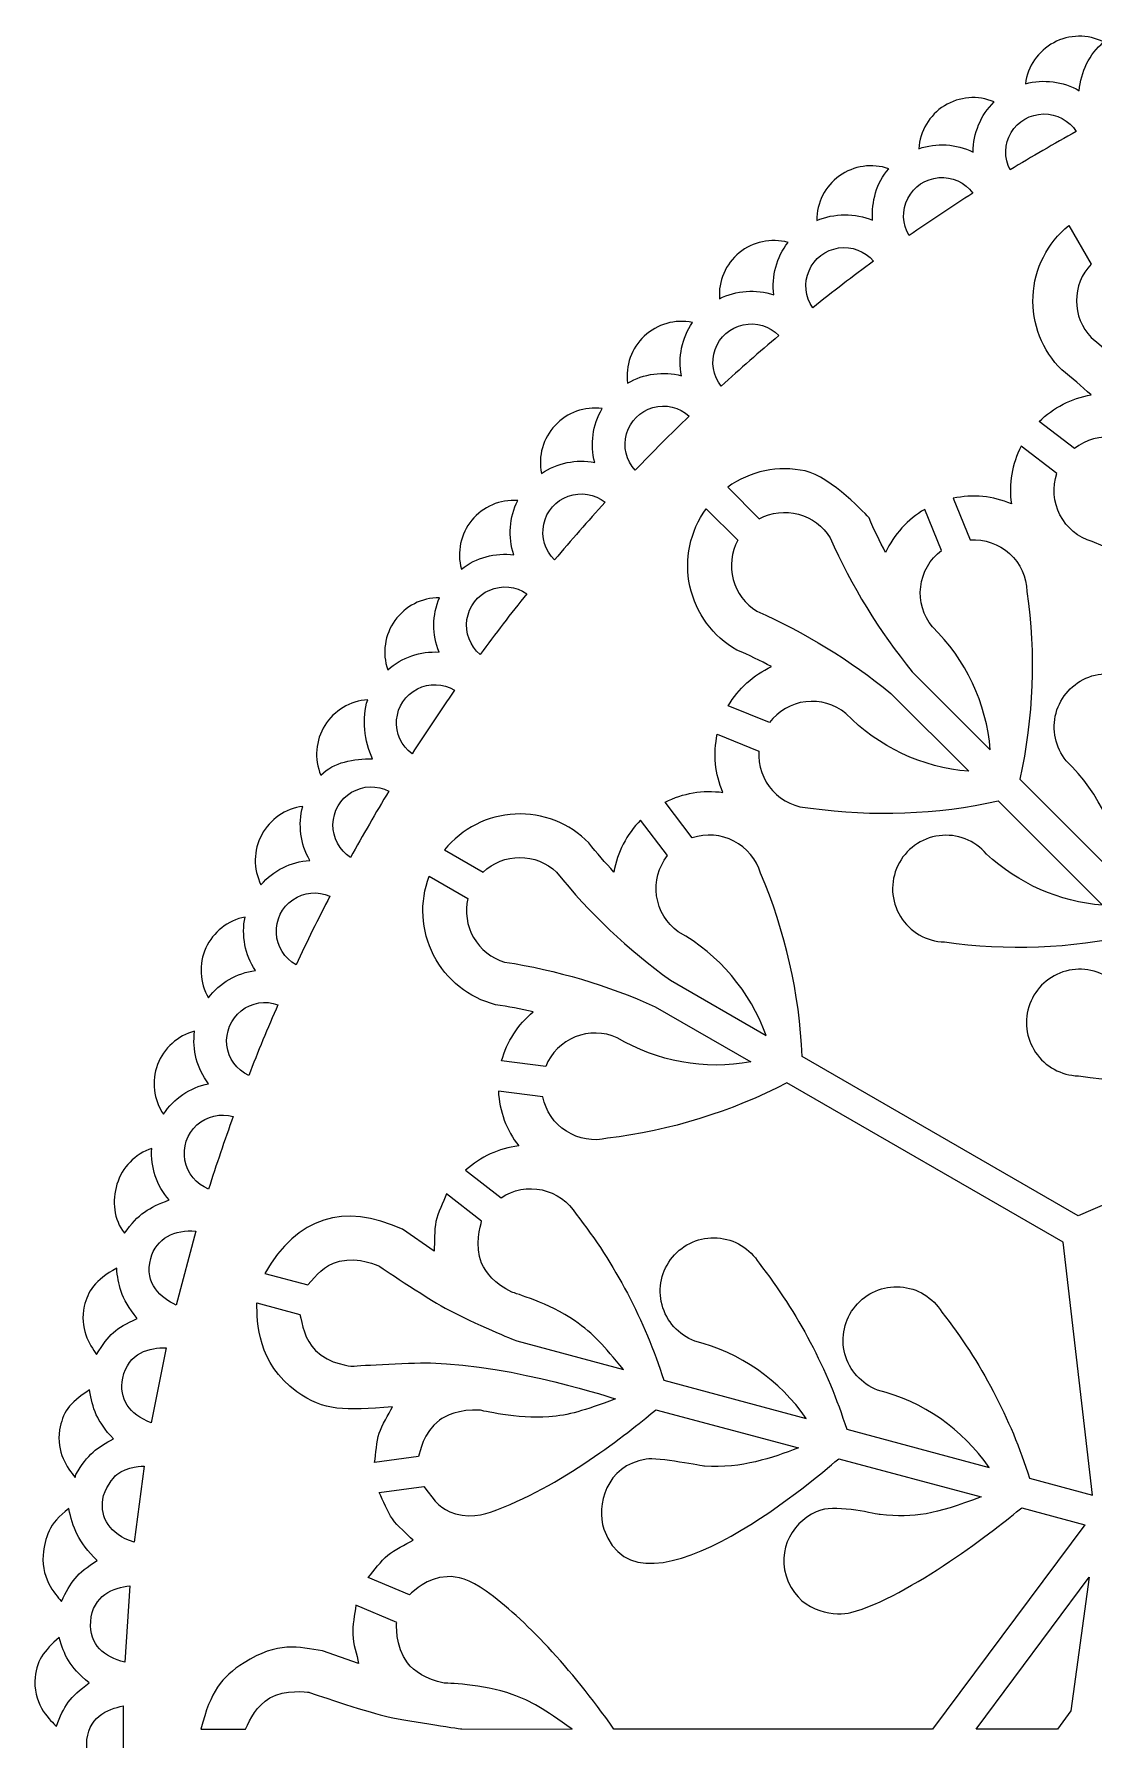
# Model space of a CAD drawing. Header units: centimetres. Extents: x -30.4 to 30.4, y -9.9 to 9.9.
# Drawn here: x -30.11 to -25.24, y 0.78 to 8.61 of the extents above; entities that cross this region are included whole.
import ezdxf

# ---------------------------------------------------------------- set-up
doc = ezdxf.new("R2010")
doc.units = ezdxf.units.CM
doc.header["$MEASUREMENT"] = 0
doc.layers.add('Layer 1', color=7, linetype='Continuous')

msp = doc.modelspace()

# ---------------------------------------------------------------- linework, layer by layer
at = {"layer": 'Layer 1', "color": 2, "lineweight": 9}
for points, knots in [([(-25.31079, 8.34577), (-25.3859, 8.38873), (-25.47501, 8.40004), (-25.55847, 8.37723), (-25.55847, 8.37723), (-25.54828, 8.45748), (-25.49983, 8.52782), (-25.42848, 8.56596), (-25.42848, 8.56596), (-25.35713, 8.6041), (-25.27173, 8.6053), (-25.19934, 8.56919), (-25.19934, 8.56919), (-25.26468, 8.51247), (-25.30478, 8.43209), (-25.31079, 8.34577)], [0, 0, 0, 0, 0.2, 0.2, 0.2, 0.2, 0.4, 0.4, 0.4, 0.4, 0.6, 0.6, 0.6, 0.6, 1, 1, 1, 1]), ([(-26.04758, 8.07946), (-26.04266, 8.16021), (-25.99892, 8.23357), (-25.93021, 8.27629), (-25.93021, 8.27629), (-25.86151, 8.31901), (-25.77637, 8.3258), (-25.70177, 8.29449), (-25.70177, 8.29449), (-25.76326, 8.23362), (-25.79802, 8.15079), (-25.79837, 8.06427), (-25.79837, 8.06427), (-25.87613, 8.10222), (-25.96579, 8.10768), (-26.04758, 8.07946)], [0, 0, 0, 0, 0.2, 0.2, 0.2, 0.2, 0.4, 0.4, 0.4, 0.4, 0.6, 0.6, 0.6, 0.6, 1, 1, 1, 1]), ([(-25.62874, 7.98219), (-25.52857, 8.04284), (-25.42713, 8.1014), (-25.32453, 8.15783), (-25.32453, 8.15783), (-25.35738, 8.20908), (-25.41441, 8.23968), (-25.47527, 8.23874), (-25.47527, 8.23874), (-25.53614, 8.2378), (-25.59219, 8.20544), (-25.62344, 8.1532), (-25.62344, 8.1532), (-25.65469, 8.10096), (-25.65669, 8.03627), (-25.62874, 7.98219)], [0, 0, 0, 0, 0.2, 0.2, 0.2, 0.2, 0.4, 0.4, 0.4, 0.4, 0.6, 0.6, 0.6, 0.6, 1, 1, 1, 1]), ([(-26.51617, 7.75033), (-26.51654, 7.83123), (-26.47769, 7.9073), (-26.41193, 7.95442), (-26.41193, 7.95442), (-26.34617, 8.00154), (-26.26165, 8.01388), (-26.18516, 7.98753), (-26.18516, 7.98753), (-26.24254, 7.92276), (-26.26466, 7.83784), (-26.25936, 7.75147), (-26.25936, 7.75147), (-26.33943, 7.78426), (-26.4364, 7.78385), (-26.51617, 7.75033)], [0, 0, 0, 0, 0.2, 0.2, 0.2, 0.2, 0.4, 0.4, 0.4, 0.4, 0.6, 0.6, 0.6, 0.6, 1, 1, 1, 1]), ([(-26.09186, 7.68067), (-25.99587, 7.74774), (-25.89848, 7.81281), (-25.79979, 7.87583), (-25.79979, 7.87583), (-25.83592, 7.92482), (-25.89483, 7.95163), (-25.9555, 7.94671), (-25.9555, 7.94671), (-26.01618, 7.94178), (-26.06999, 7.90583), (-26.09775, 7.85166), (-26.09775, 7.85166), (-26.12552, 7.79749), (-26.12329, 7.7328), (-26.09186, 7.68067)], [0, 0, 0, 0, 0.2, 0.2, 0.2, 0.2, 0.4, 0.4, 0.4, 0.4, 0.6, 0.6, 0.6, 0.6, 1, 1, 1, 1]), ([(-26.96222, 7.39126), (-26.96789, 7.47197), (-26.93409, 7.55041), (-26.87155, 7.60173), (-26.87155, 7.60173), (-26.80902, 7.65306), (-26.72549, 7.6709), (-26.64744, 7.6496), (-26.64744, 7.6496), (-26.70046, 7.58122), (-26.72411, 7.49456), (-26.71317, 7.40873), (-26.71317, 7.40873), (-26.79522, 7.43621), (-26.88482, 7.42993), (-26.96222, 7.39126)], [0, 0, 0, 0, 0.2, 0.2, 0.2, 0.2, 0.4, 0.4, 0.4, 0.4, 0.6, 0.6, 0.6, 0.6, 1, 1, 1, 1]), ([(-25.39081, 7.06424), (-25.34488, 7.02763), (-25.30026, 6.98942), (-25.25704, 6.94965), (-25.25704, 6.94965), (-25.34716, 6.93425), (-25.43035, 6.89146), (-25.49528, 6.8271), (-25.49528, 6.8271), (-25.49528, 6.8271), (-25.33295, 6.70403), (-25.33295, 6.70403), (-25.33295, 6.70403), (-25.28045, 6.74509), (-25.21349, 6.76296), (-25.14751, 6.75355), (-25.14751, 6.75355), (-25.08154, 6.74413), (-25.02225, 6.70823), (-24.98333, 6.65413), (-24.98333, 6.65413), (-24.87876, 6.46674), (-24.7097, 6.32368), (-24.50758, 6.25157), (-24.50758, 6.25157), (-24.50758, 6.25157), (-24.76045, 6.68954), (-24.76045, 6.68954), (-24.76045, 6.68954), (-24.90155, 6.88558), (-25.06847, 7.06168), (-25.25669, 7.21306), (-25.25669, 7.21306), (-25.29977, 7.25851), (-25.3238, 7.31874), (-25.32384, 7.38136), (-25.32384, 7.38136), (-25.32388, 7.44399), (-25.29993, 7.50425), (-25.2569, 7.54975), (-25.2569, 7.54975), (-25.2569, 7.54975), (-25.35929, 7.72696), (-25.35929, 7.72696), (-25.35929, 7.72696), (-25.45765, 7.64715), (-25.51732, 7.52918), (-25.52334, 7.40265), (-25.52334, 7.40265), (-25.52936, 7.27612), (-25.48115, 7.15303), (-25.39081, 7.06424)], [0, 0, 0, 0, 0.0714286, 0.0714286, 0.0714286, 0.0714286, 0.1428571, 0.1428571, 0.1428571, 0.1428571, 0.2142857, 0.2142857, 0.2142857, 0.2142857, 0.2857143, 0.2857143, 0.2857143, 0.2857143, 0.3571429, 0.3571429, 0.3571429, 0.3571429, 0.4285714, 0.4285714, 0.4285714, 0.4285714, 0.5, 0.5, 0.5, 0.5, 0.5714286, 0.5714286, 0.5714286, 0.5714286, 0.6428571, 0.6428571, 0.6428571, 0.6428571, 0.7142857, 0.7142857, 0.7142857, 0.7142857, 0.7857143, 0.7857143, 0.7857143, 0.7857143, 0.8571429, 0.8571429, 0.8571429, 0.8571429, 1, 1, 1, 1]), ([(-26.53427, 7.34951), (-26.44287, 7.42271), (-26.34995, 7.49401), (-26.25559, 7.56335), (-26.25559, 7.56335), (-26.29485, 7.60987), (-26.35538, 7.63277), (-26.4156, 7.62389), (-26.4156, 7.62389), (-26.47582, 7.61501), (-26.52717, 7.57561), (-26.55133, 7.51974), (-26.55133, 7.51974), (-26.5755, 7.46387), (-26.56904, 7.39947), (-26.53427, 7.34951)], [0, 0, 0, 0, 0.2, 0.2, 0.2, 0.2, 0.4, 0.4, 0.4, 0.4, 0.6, 0.6, 0.6, 0.6, 1, 1, 1, 1]), ([(-27.38384, 7.00379), (-27.39477, 7.08395), (-27.36618, 7.16444), (-27.30713, 7.21974), (-27.30713, 7.21974), (-27.24809, 7.27504), (-27.1659, 7.29831), (-27.08663, 7.28216), (-27.08663, 7.28216), (-27.13506, 7.21046), (-27.15299, 7.12245), (-27.13646, 7.03751), (-27.13646, 7.03751), (-27.22013, 7.05957), (-27.30913, 7.04743), (-27.38384, 7.00379)], [0, 0, 0, 0, 0.2, 0.2, 0.2, 0.2, 0.4, 0.4, 0.4, 0.4, 0.6, 0.6, 0.6, 0.6, 1, 1, 1, 1]), ([(-26.95408, 6.99011), (-26.86766, 7.06914), (-26.7796, 7.14636), (-26.68998, 7.22172), (-26.68998, 7.22172), (-26.7322, 7.26558), (-26.7941, 7.28447), (-26.85361, 7.27167), (-26.85361, 7.27167), (-26.91312, 7.25887), (-26.96178, 7.2162), (-26.98223, 7.15886), (-26.98223, 7.15886), (-27.00269, 7.10153), (-26.99204, 7.0377), (-26.95408, 6.99011)], [0, 0, 0, 0, 0.2, 0.2, 0.2, 0.2, 0.4, 0.4, 0.4, 0.4, 0.6, 0.6, 0.6, 0.6, 1, 1, 1, 1]), ([(-27.53457, 6.63941), (-27.6195, 6.65594), (-27.70752, 6.63801), (-27.77922, 6.58958), (-27.77922, 6.58958), (-27.79536, 6.66885), (-27.7721, 6.75103), (-27.71679, 6.81008), (-27.71679, 6.81008), (-27.66149, 6.86913), (-27.58101, 6.89772), (-27.50085, 6.88679), (-27.50085, 6.88679), (-27.54449, 6.81208), (-27.55662, 6.72307), (-27.53457, 6.63941)], [0, 0, 0, 0, 0.2, 0.2, 0.2, 0.2, 0.4, 0.4, 0.4, 0.4, 0.6, 0.6, 0.6, 0.6, 1, 1, 1, 1]), ([(-27.34948, 6.60404), (-27.26841, 6.68854), (-27.18559, 6.77136), (-27.10109, 6.85242), (-27.10109, 6.85242), (-27.14609, 6.89342), (-27.20909, 6.90822), (-27.26764, 6.89156), (-27.26764, 6.89156), (-27.32618, 6.87489), (-27.37195, 6.82913), (-27.38861, 6.77058), (-27.38861, 6.77058), (-27.40528, 6.71203), (-27.39047, 6.64903), (-27.34948, 6.60404)], [0, 0, 0, 0, 0.2, 0.2, 0.2, 0.2, 0.4, 0.4, 0.4, 0.4, 0.6, 0.6, 0.6, 0.6, 1, 1, 1, 1]), ([(-25.58387, 5.18581), (-25.52138, 5.46861), (-25.51024, 5.76035), (-25.55097, 6.0471), (-25.55097, 6.0471), (-25.55283, 6.11361), (-25.58167, 6.1765), (-25.63085, 6.2213), (-25.63085, 6.2213), (-25.68004, 6.2661), (-25.74534, 6.28896), (-25.81173, 6.28462), (-25.81173, 6.28462), (-25.81173, 6.28462), (-25.88923, 6.47521), (-25.88923, 6.47521), (-25.88923, 6.47521), (-25.79995, 6.4944), (-25.70693, 6.48565), (-25.62279, 6.45015), (-25.62279, 6.45015), (-25.63531, 6.54065), (-25.61967, 6.63281), (-25.57798, 6.71411), (-25.57798, 6.71411), (-25.57798, 6.71411), (-25.41401, 6.5898), (-25.41401, 6.5898), (-25.41401, 6.5898), (-25.43538, 6.52679), (-25.4302, 6.4578), (-25.39966, 6.3987), (-25.39966, 6.3987), (-25.36911, 6.33959), (-25.31583, 6.29546), (-25.25207, 6.27646), (-25.25207, 6.27646), (-24.98563, 6.1629), (-24.70095, 6.09816), (-24.4116, 6.08531), (-24.4116, 6.08531), (-24.4116, 6.08531), (-23.68023, 4.81855), (-23.68023, 4.81855), (-23.68023, 4.81855), (-23.68023, 4.81855), (-24.1431, 3.74504), (-24.1431, 3.74504), (-24.1431, 3.74504), (-24.1431, 3.74504), (-24.35494, 3.95688), (-24.35494, 3.95688), (-24.35494, 3.95688), (-24.29246, 4.23969), (-24.28132, 4.53143), (-24.32204, 4.81818), (-24.32204, 4.81818), (-24.32425, 4.89717), (-24.36443, 4.97023), (-24.42995, 5.0144), (-24.42995, 5.0144), (-24.49547, 5.05856), (-24.57827, 5.0684), (-24.65231, 5.04081), (-24.65231, 5.04081), (-24.72636, 5.01323), (-24.78254, 4.95161), (-24.80319, 4.87534), (-24.80319, 4.87534), (-24.82384, 4.79907), (-24.80641, 4.71752), (-24.7564, 4.65635), (-24.7564, 4.65635), (-24.60245, 4.50684), (-24.50803, 4.30652), (-24.49069, 4.09262), (-24.49069, 4.09262), (-24.49069, 4.09262), (-24.96941, 4.57134), (-24.96941, 4.57134), (-24.96941, 4.57134), (-24.90692, 4.85415), (-24.89578, 5.14589), (-24.93651, 5.43264), (-24.93651, 5.43264), (-24.93871, 5.51162), (-24.97889, 5.58469), (-25.04441, 5.62886), (-25.04441, 5.62886), (-25.10993, 5.67302), (-25.19274, 5.68286), (-25.26678, 5.65527), (-25.26678, 5.65527), (-25.34082, 5.62769), (-25.397, 5.56607), (-25.41765, 5.4898), (-25.41765, 5.4898), (-25.4383, 5.41353), (-25.42088, 5.33198), (-25.37086, 5.27081), (-25.37086, 5.27081), (-25.21692, 5.12131), (-25.12249, 4.92098), (-25.10515, 4.70709), (-25.10515, 4.70709), (-25.10515, 4.70709), (-25.58387, 5.18581), (-25.58387, 5.18581)], [0, 0, 0, 0, 0.0357143, 0.0357143, 0.0357143, 0.0357143, 0.0714286, 0.0714286, 0.0714286, 0.0714286, 0.1071429, 0.1071429, 0.1071429, 0.1071429, 0.1428571, 0.1428571, 0.1428571, 0.1428571, 0.1785714, 0.1785714, 0.1785714, 0.1785714, 0.2142857, 0.2142857, 0.2142857, 0.2142857, 0.25, 0.25, 0.25, 0.25, 0.2857143, 0.2857143, 0.2857143, 0.2857143, 0.3214286, 0.3214286, 0.3214286, 0.3214286, 0.3571429, 0.3571429, 0.3571429, 0.3571429, 0.3928571, 0.3928571, 0.3928571, 0.3928571, 0.4285714, 0.4285714, 0.4285714, 0.4285714, 0.4642857, 0.4642857, 0.4642857, 0.4642857, 0.5, 0.5, 0.5, 0.5, 0.5357143, 0.5357143, 0.5357143, 0.5357143, 0.5714286, 0.5714286, 0.5714286, 0.5714286, 0.6071429, 0.6071429, 0.6071429, 0.6071429, 0.6428571, 0.6428571, 0.6428571, 0.6428571, 0.6785714, 0.6785714, 0.6785714, 0.6785714, 0.7142857, 0.7142857, 0.7142857, 0.7142857, 0.75, 0.75, 0.75, 0.75, 0.7857143, 0.7857143, 0.7857143, 0.7857143, 0.8214286, 0.8214286, 0.8214286, 0.8214286, 0.8571429, 0.8571429, 0.8571429, 0.8571429, 0.8928571, 0.8928571, 0.8928571, 0.8928571, 0.9285714, 0.9285714, 0.9285714, 0.9285714, 1, 1, 1, 1]), ([(-26.27583, 6.38529), (-26.25238, 6.33144), (-26.22703, 6.27843), (-26.19982, 6.22638), (-26.19982, 6.22638), (-26.1616, 6.30938), (-26.09873, 6.3786), (-26.01979, 6.42462), (-26.01979, 6.42462), (-26.01979, 6.42462), (-25.94304, 6.2359), (-25.94304, 6.2359), (-25.94304, 6.2359), (-25.99628, 6.19581), (-26.03088, 6.13576), (-26.03886, 6.06959), (-26.03886, 6.06959), (-26.04684, 6.00343), (-26.02751, 5.93687), (-25.98532, 5.88528), (-25.98532, 5.88528), (-25.83138, 5.73577), (-25.73695, 5.53545), (-25.71961, 5.32155), (-25.71961, 5.32155), (-25.71961, 5.32155), (-26.07716, 5.67918), (-26.07716, 5.67918), (-26.07716, 5.67918), (-26.22995, 5.86626), (-26.35678, 6.07314), (-26.45423, 6.29414), (-26.45423, 6.29414), (-26.48699, 6.34755), (-26.53897, 6.38637), (-26.59948, 6.40262), (-26.59948, 6.40262), (-26.66, 6.41886), (-26.72452, 6.41115), (-26.77962, 6.38133), (-26.77962, 6.38133), (-26.77962, 6.38133), (-26.92429, 6.5261), (-26.92429, 6.5261), (-26.92429, 6.5261), (-26.82174, 6.60045), (-26.69235, 6.62755), (-26.56857, 6.60062), (-26.56857, 6.60062), (-26.45241, 6.57534), (-26.27967, 6.39207), (-26.27583, 6.38529)], [0, 0, 0, 0, 0.0714286, 0.0714286, 0.0714286, 0.0714286, 0.1428571, 0.1428571, 0.1428571, 0.1428571, 0.2142857, 0.2142857, 0.2142857, 0.2142857, 0.2857143, 0.2857143, 0.2857143, 0.2857143, 0.3571429, 0.3571429, 0.3571429, 0.3571429, 0.4285714, 0.4285714, 0.4285714, 0.4285714, 0.5, 0.5, 0.5, 0.5, 0.5714286, 0.5714286, 0.5714286, 0.5714286, 0.6428571, 0.6428571, 0.6428571, 0.6428571, 0.7142857, 0.7142857, 0.7142857, 0.7142857, 0.7857143, 0.7857143, 0.7857143, 0.7857143, 0.8571429, 0.8571429, 0.8571429, 0.8571429, 1, 1, 1, 1]), ([(-27.71878, 6.19292), (-27.64342, 6.28255), (-27.56619, 6.37061), (-27.48717, 6.45702), (-27.48717, 6.45702), (-27.53475, 6.49499), (-27.59858, 6.50564), (-27.65592, 6.48518), (-27.65592, 6.48518), (-27.71325, 6.46472), (-27.75592, 6.41607), (-27.76872, 6.35655), (-27.76872, 6.35655), (-27.78152, 6.29704), (-27.76263, 6.23514), (-27.71878, 6.19292)], [0, 0, 0, 0, 0.2, 0.2, 0.2, 0.2, 0.4, 0.4, 0.4, 0.4, 0.6, 0.6, 0.6, 0.6, 1, 1, 1, 1]), ([(-27.90579, 6.21611), (-27.99162, 6.22706), (-28.07827, 6.20341), (-28.14665, 6.15039), (-28.14665, 6.15039), (-28.16795, 6.22844), (-28.15011, 6.31196), (-28.09878, 6.3745), (-28.09878, 6.3745), (-28.04746, 6.43704), (-27.96902, 6.47083), (-27.88832, 6.46517), (-27.88832, 6.46517), (-27.92698, 6.38776), (-27.93326, 6.29816), (-27.90579, 6.21611)], [0, 0, 0, 0, 0.2, 0.2, 0.2, 0.2, 0.4, 0.4, 0.4, 0.4, 0.6, 0.6, 0.6, 0.6, 1, 1, 1, 1]), ([(-26.87838, 6.28257), (-26.87838, 6.28257), (-27.02315, 6.42724), (-27.02315, 6.42724), (-27.02315, 6.42724), (-27.0975, 6.32468), (-27.12461, 6.1953), (-27.09767, 6.07152), (-27.09767, 6.07152), (-27.07073, 5.94774), (-26.99231, 5.84132), (-26.88207, 5.77894), (-26.88207, 5.77894), (-26.82823, 5.75547), (-26.77524, 5.7301), (-26.7232, 5.70288), (-26.7232, 5.70288), (-26.80626, 5.66468), (-26.87554, 5.60182), (-26.92161, 5.52284), (-26.92161, 5.52284), (-26.92161, 5.52284), (-26.73295, 5.44598), (-26.73295, 5.44598), (-26.73295, 5.44598), (-26.69287, 5.49922), (-26.63281, 5.53383), (-26.56665, 5.54181), (-26.56665, 5.54181), (-26.50049, 5.54979), (-26.43393, 5.53045), (-26.38233, 5.48827), (-26.38233, 5.48827), (-26.23283, 5.33432), (-26.0325, 5.2399), (-25.81861, 5.22256), (-25.81861, 5.22256), (-25.81861, 5.22256), (-26.17621, 5.58016), (-26.17621, 5.58016), (-26.17621, 5.58016), (-26.36324, 5.733), (-26.57005, 5.85989), (-26.79104, 5.9574), (-26.79104, 5.9574), (-26.84439, 5.99014), (-26.88318, 6.04206), (-26.89944, 6.10251), (-26.89944, 6.10251), (-26.9157, 6.16295), (-26.90811, 6.22748), (-26.87838, 6.28257)], [0, 0, 0, 0, 0.0714286, 0.0714286, 0.0714286, 0.0714286, 0.1428571, 0.1428571, 0.1428571, 0.1428571, 0.2142857, 0.2142857, 0.2142857, 0.2142857, 0.2857143, 0.2857143, 0.2857143, 0.2857143, 0.3571429, 0.3571429, 0.3571429, 0.3571429, 0.4285714, 0.4285714, 0.4285714, 0.4285714, 0.5, 0.5, 0.5, 0.5, 0.5714286, 0.5714286, 0.5714286, 0.5714286, 0.6428571, 0.6428571, 0.6428571, 0.6428571, 0.7142857, 0.7142857, 0.7142857, 0.7142857, 0.7857143, 0.7857143, 0.7857143, 0.7857143, 0.8571429, 0.8571429, 0.8571429, 0.8571429, 1, 1, 1, 1]), ([(-28.0604, 5.75854), (-27.99106, 5.8529), (-27.91976, 5.94582), (-27.84656, 6.03722), (-27.84656, 6.03722), (-27.89652, 6.07199), (-27.96092, 6.07845), (-28.01679, 6.05428), (-28.01679, 6.05428), (-28.07266, 6.03012), (-28.11206, 5.97877), (-28.12094, 5.91855), (-28.12094, 5.91855), (-28.12982, 5.85833), (-28.10692, 5.7978), (-28.0604, 5.75854)], [0, 0, 0, 0, 0.2, 0.2, 0.2, 0.2, 0.4, 0.4, 0.4, 0.4, 0.6, 0.6, 0.6, 0.6, 1, 1, 1, 1]), ([(-28.24853, 5.76945), (-28.33489, 5.77475), (-28.41982, 5.74549), (-28.48458, 5.68811), (-28.48458, 5.68811), (-28.51093, 5.7646), (-28.49859, 5.84911), (-28.45147, 5.91487), (-28.45147, 5.91487), (-28.40435, 5.98063), (-28.32828, 6.01949), (-28.24738, 6.01912), (-28.24738, 6.01912), (-28.2809, 5.93934), (-28.28131, 5.84952), (-28.24853, 5.76945)], [0, 0, 0, 0, 0.2, 0.2, 0.2, 0.2, 0.4, 0.4, 0.4, 0.4, 0.6, 0.6, 0.6, 0.6, 1, 1, 1, 1]), ([(-28.37288, 5.30274), (-28.30986, 5.40144), (-28.24479, 5.49882), (-28.17772, 5.59481), (-28.17772, 5.59481), (-28.22986, 5.62624), (-28.29454, 5.62847), (-28.34871, 5.6007), (-28.34871, 5.6007), (-28.40288, 5.57294), (-28.43883, 5.51913), (-28.44376, 5.45845), (-28.44376, 5.45845), (-28.44868, 5.39778), (-28.42187, 5.33887), (-28.37288, 5.30274)], [0, 0, 0, 0, 0.2, 0.2, 0.2, 0.2, 0.4, 0.4, 0.4, 0.4, 0.6, 0.6, 0.6, 0.6, 1, 1, 1, 1]), ([(-28.79155, 5.20472), (-28.82285, 5.27932), (-28.81606, 5.36446), (-28.77334, 5.43316), (-28.77334, 5.43316), (-28.73062, 5.50186), (-28.65726, 5.54561), (-28.57651, 5.55053), (-28.57651, 5.55053), (-28.60474, 5.46874), (-28.59213, 5.35765), (-28.55418, 5.27989), (-28.55418, 5.27989), (-28.6407, 5.27954), (-28.73067, 5.26621), (-28.79155, 5.20472)], [0, 0, 0, 0, 0.2, 0.2, 0.2, 0.2, 0.4, 0.4, 0.4, 0.4, 0.6, 0.6, 0.6, 0.6, 1, 1, 1, 1]), ([(-26.58237, 3.91455), (-26.58237, 3.91455), (-25.31561, 3.18318), (-25.31561, 3.18318), (-25.31561, 3.18318), (-25.31561, 3.18318), (-24.2421, 3.64605), (-24.2421, 3.64605), (-24.2421, 3.64605), (-24.2421, 3.64605), (-24.45393, 3.85789), (-24.45393, 3.85789), (-24.45393, 3.85789), (-24.73674, 3.79541), (-25.02848, 3.78427), (-25.31524, 3.82499), (-25.31524, 3.82499), (-25.39422, 3.8272), (-25.46729, 3.86738), (-25.51145, 3.9329), (-25.51145, 3.9329), (-25.55562, 3.99842), (-25.56546, 4.08122), (-25.53787, 4.15526), (-25.53787, 4.15526), (-25.51028, 4.22931), (-25.44867, 4.28549), (-25.3724, 4.30614), (-25.3724, 4.30614), (-25.29613, 4.32679), (-25.21458, 4.30936), (-25.15341, 4.25935), (-25.15341, 4.25935), (-25.0039, 4.1054), (-24.80358, 4.01098), (-24.58968, 3.99364), (-24.58968, 3.99364), (-24.58968, 3.99364), (-25.0684, 4.47235), (-25.0684, 4.47235), (-25.0684, 4.47235), (-25.35121, 4.40987), (-25.64295, 4.39873), (-25.9297, 4.43946), (-25.9297, 4.43946), (-26.01257, 4.44177), (-26.08865, 4.48586), (-26.13186, 4.55662), (-26.13186, 4.55662), (-26.17507, 4.62738), (-26.17954, 4.71519), (-26.14374, 4.78997), (-26.14374, 4.78997), (-26.10794, 4.86475), (-26.03673, 4.91634), (-25.95452, 4.92705), (-25.95452, 4.92705), (-25.87231, 4.93777), (-25.79026, 4.90616), (-25.73649, 4.84306), (-25.73649, 4.84306), (-25.59057, 4.70701), (-25.40299, 4.62422), (-25.20414, 4.6081), (-25.20414, 4.6081), (-25.20414, 4.6081), (-25.68286, 5.08682), (-25.68286, 5.08682), (-25.68286, 5.08682), (-25.96567, 5.02433), (-26.25741, 5.01319), (-26.54416, 5.05392), (-26.54416, 5.05392), (-26.61067, 5.05578), (-26.67355, 5.08461), (-26.71836, 5.1338), (-26.71836, 5.1338), (-26.76316, 5.18298), (-26.78602, 5.24828), (-26.78168, 5.31466), (-26.78168, 5.31466), (-26.78168, 5.31466), (-26.97224, 5.3923), (-26.97224, 5.3923), (-26.97224, 5.3923), (-26.99147, 5.30298), (-26.98272, 5.20991), (-26.9472, 5.12574), (-26.9472, 5.12574), (-27.03766, 5.13826), (-27.12978, 5.12263), (-27.21105, 5.08099), (-27.21105, 5.08099), (-27.21105, 5.08099), (-27.08686, 4.91696), (-27.08686, 4.91696), (-27.08686, 4.91696), (-27.02386, 4.93833), (-26.95487, 4.93315), (-26.89576, 4.90261), (-26.89576, 4.90261), (-26.83665, 4.87206), (-26.79252, 4.81878), (-26.77352, 4.75502), (-26.77352, 4.75502), (-26.65996, 4.48858), (-26.59522, 4.2039), (-26.58237, 3.91455)], [0, 0, 0, 0, 0.0357143, 0.0357143, 0.0357143, 0.0357143, 0.0714286, 0.0714286, 0.0714286, 0.0714286, 0.1071429, 0.1071429, 0.1071429, 0.1071429, 0.1428571, 0.1428571, 0.1428571, 0.1428571, 0.1785714, 0.1785714, 0.1785714, 0.1785714, 0.2142857, 0.2142857, 0.2142857, 0.2142857, 0.25, 0.25, 0.25, 0.25, 0.2857143, 0.2857143, 0.2857143, 0.2857143, 0.3214286, 0.3214286, 0.3214286, 0.3214286, 0.3571429, 0.3571429, 0.3571429, 0.3571429, 0.3928571, 0.3928571, 0.3928571, 0.3928571, 0.4285714, 0.4285714, 0.4285714, 0.4285714, 0.4642857, 0.4642857, 0.4642857, 0.4642857, 0.5, 0.5, 0.5, 0.5, 0.5357143, 0.5357143, 0.5357143, 0.5357143, 0.5714286, 0.5714286, 0.5714286, 0.5714286, 0.6071429, 0.6071429, 0.6071429, 0.6071429, 0.6428571, 0.6428571, 0.6428571, 0.6428571, 0.6785714, 0.6785714, 0.6785714, 0.6785714, 0.7142857, 0.7142857, 0.7142857, 0.7142857, 0.75, 0.75, 0.75, 0.75, 0.7857143, 0.7857143, 0.7857143, 0.7857143, 0.8214286, 0.8214286, 0.8214286, 0.8214286, 0.8571429, 0.8571429, 0.8571429, 0.8571429, 0.8928571, 0.8928571, 0.8928571, 0.8928571, 0.9285714, 0.9285714, 0.9285714, 0.9285714, 1, 1, 1, 1]), ([(-28.65488, 4.82748), (-28.59845, 4.93009), (-28.53989, 5.03152), (-28.47925, 5.13169), (-28.47925, 5.13169), (-28.53332, 5.15965), (-28.59801, 5.15764), (-28.65025, 5.12639), (-28.65025, 5.12639), (-28.70249, 5.09514), (-28.73485, 5.03909), (-28.73579, 4.97823), (-28.73579, 4.97823), (-28.73673, 4.91736), (-28.70613, 4.86034), (-28.65488, 4.82748)], [0, 0, 0, 0, 0.2, 0.2, 0.2, 0.2, 0.4, 0.4, 0.4, 0.4, 0.6, 0.6, 0.6, 0.6, 1, 1, 1, 1]), ([(-28.84282, 4.81374), (-28.92914, 4.80773), (-29.00952, 4.76763), (-29.06624, 4.70229), (-29.06624, 4.70229), (-29.10235, 4.77468), (-29.10115, 4.86009), (-29.06302, 4.93144), (-29.06302, 4.93144), (-29.02488, 5.00278), (-28.95454, 5.05123), (-28.87428, 5.06142), (-28.87428, 5.06142), (-28.8971, 4.97796), (-28.88578, 4.88885), (-28.84282, 4.81374)], [0, 0, 0, 0, 0.2, 0.2, 0.2, 0.2, 0.4, 0.4, 0.4, 0.4, 0.6, 0.6, 0.6, 0.6, 1, 1, 1, 1]), ([(-27.18655, 4.26344), (-27.38255, 4.4046), (-27.5586, 4.5716), (-27.70994, 4.75986), (-27.70994, 4.75986), (-27.75538, 4.80295), (-27.81561, 4.82699), (-27.87823, 4.82704), (-27.87823, 4.82704), (-27.94085, 4.82709), (-28.00129, 4.80287), (-28.04681, 4.75985), (-28.04681, 4.75985), (-28.04681, 4.75985), (-28.22402, 4.86224), (-28.22402, 4.86224), (-28.22402, 4.86224), (-28.1442, 4.9606), (-28.02623, 5.02027), (-27.8997, 5.02629), (-27.8997, 5.02629), (-27.77317, 5.03231), (-27.65008, 4.9841), (-27.56129, 4.89376), (-27.56129, 4.89376), (-27.5247, 4.84781), (-27.48641, 4.80349), (-27.44666, 4.76024), (-27.44666, 4.76024), (-27.43122, 4.85031), (-27.38841, 4.93344), (-27.32406, 4.99833), (-27.32406, 4.99833), (-27.32406, 4.99833), (-27.20109, 4.8359), (-27.20109, 4.8359), (-27.20109, 4.8359), (-27.24214, 4.7834), (-27.26002, 4.71644), (-27.2506, 4.65046), (-27.2506, 4.65046), (-27.24118, 4.58449), (-27.20528, 4.5252), (-27.15118, 4.48629), (-27.15118, 4.48629), (-26.96379, 4.38172), (-26.82074, 4.21266), (-26.74862, 4.01054), (-26.74862, 4.01054), (-26.74862, 4.01054), (-27.18655, 4.26344), (-27.18655, 4.26344)], [0, 0, 0, 0, 0.0714286, 0.0714286, 0.0714286, 0.0714286, 0.1428571, 0.1428571, 0.1428571, 0.1428571, 0.2142857, 0.2142857, 0.2142857, 0.2142857, 0.2857143, 0.2857143, 0.2857143, 0.2857143, 0.3571429, 0.3571429, 0.3571429, 0.3571429, 0.4285714, 0.4285714, 0.4285714, 0.4285714, 0.5, 0.5, 0.5, 0.5, 0.5714286, 0.5714286, 0.5714286, 0.5714286, 0.6428571, 0.6428571, 0.6428571, 0.6428571, 0.7142857, 0.7142857, 0.7142857, 0.7142857, 0.7857143, 0.7857143, 0.7857143, 0.7857143, 0.8571429, 0.8571429, 0.8571429, 0.8571429, 1, 1, 1, 1]), ([(-27.98985, 4.15147), (-27.93177, 4.14274), (-27.87402, 4.13195), (-27.81671, 4.11912), (-27.81671, 4.11912), (-27.88706, 4.06073), (-27.9377, 3.98207), (-27.96176, 3.89387), (-27.96176, 3.89387), (-27.96176, 3.89387), (-27.75964, 3.86846), (-27.75964, 3.86846), (-27.75964, 3.86846), (-27.7347, 3.93026), (-27.68565, 3.97922), (-27.62381, 4.00406), (-27.62381, 4.00406), (-27.56196, 4.02889), (-27.49267, 4.02744), (-27.43191, 4.00005), (-27.43191, 4.00005), (-27.24765, 3.89004), (-27.02972, 3.85069), (-26.81863, 3.88929), (-26.81863, 3.88929), (-26.81863, 3.88929), (-27.25659, 4.14216), (-27.25659, 4.14216), (-27.25659, 4.14216), (-27.47681, 4.24138), (-27.70942, 4.31042), (-27.94811, 4.34742), (-27.94811, 4.34742), (-28.00814, 4.36524), (-28.05907, 4.40538), (-28.09042, 4.45959), (-28.09042, 4.45959), (-28.12177, 4.51381), (-28.13115, 4.57797), (-28.11664, 4.6389), (-28.11664, 4.6389), (-28.11664, 4.6389), (-28.29392, 4.74117), (-28.29392, 4.74117), (-28.29392, 4.74117), (-28.33919, 4.62286), (-28.33189, 4.49087), (-28.27383, 4.37828), (-28.27383, 4.37828), (-28.21578, 4.2657), (-28.11248, 4.1832), (-27.98985, 4.15147)], [0, 0, 0, 0, 0.0714286, 0.0714286, 0.0714286, 0.0714286, 0.1428571, 0.1428571, 0.1428571, 0.1428571, 0.2142857, 0.2142857, 0.2142857, 0.2142857, 0.2857143, 0.2857143, 0.2857143, 0.2857143, 0.3571429, 0.3571429, 0.3571429, 0.3571429, 0.4285714, 0.4285714, 0.4285714, 0.4285714, 0.5, 0.5, 0.5, 0.5, 0.5714286, 0.5714286, 0.5714286, 0.5714286, 0.6428571, 0.6428571, 0.6428571, 0.6428571, 0.7142857, 0.7142857, 0.7142857, 0.7142857, 0.7857143, 0.7857143, 0.7857143, 0.7857143, 0.8571429, 0.8571429, 0.8571429, 0.8571429, 1, 1, 1, 1]), ([(-28.9052, 4.33479), (-28.8556, 4.44087), (-28.8038, 4.54592), (-28.74983, 4.64984), (-28.74983, 4.64984), (-28.80562, 4.6742), (-28.87004, 4.66797), (-28.92012, 4.63336), (-28.92012, 4.63336), (-28.97021, 4.59876), (-28.99883, 4.54072), (-28.99579, 4.47992), (-28.99579, 4.47992), (-28.99275, 4.41913), (-28.95848, 4.36423), (-28.9052, 4.33479)], [0, 0, 0, 0, 0.2, 0.2, 0.2, 0.2, 0.4, 0.4, 0.4, 0.4, 0.6, 0.6, 0.6, 0.6, 1, 1, 1, 1]), ([(-29.09184, 4.30879), (-29.17758, 4.29715), (-29.25516, 4.25188), (-29.30749, 4.18297), (-29.30749, 4.18297), (-29.34826, 4.25285), (-29.35264, 4.33814), (-29.31926, 4.41183), (-29.31926, 4.41183), (-29.28587, 4.48552), (-29.21884, 4.53847), (-29.13942, 4.55389), (-29.13942, 4.55389), (-29.15673, 4.46911), (-29.13961, 4.38093), (-29.09184, 4.30879)], [0, 0, 0, 0, 0.2, 0.2, 0.2, 0.2, 0.4, 0.4, 0.4, 0.4, 0.6, 0.6, 0.6, 0.6, 1, 1, 1, 1]), ([(-29.12275, 3.82679), (-29.0802, 3.93589), (-29.03538, 4.04409), (-28.98833, 4.15132), (-28.98833, 4.15132), (-29.04559, 4.17198), (-29.10946, 4.16155), (-29.15717, 4.12375), (-29.15717, 4.12375), (-29.20489, 4.08594), (-29.22965, 4.02615), (-29.22265, 3.96568), (-29.22265, 3.96568), (-29.21564, 3.90522), (-29.17785, 3.85268), (-29.12275, 3.82679)], [0, 0, 0, 0, 0.2, 0.2, 0.2, 0.2, 0.4, 0.4, 0.4, 0.4, 0.6, 0.6, 0.6, 0.6, 1, 1, 1, 1]), ([(-29.51425, 3.64898), (-29.5595, 3.71604), (-29.56946, 3.80087), (-29.54096, 3.87659), (-29.54096, 3.87659), (-29.51247, 3.9523), (-29.44905, 4.00952), (-29.37081, 4.0301), (-29.37081, 4.0301), (-29.38254, 3.94437), (-29.35968, 3.8575), (-29.30729, 3.78864), (-29.30729, 3.78864), (-29.39209, 3.77141), (-29.46654, 3.72117), (-29.51425, 3.64898)], [0, 0, 0, 0, 0.2, 0.2, 0.2, 0.2, 0.4, 0.4, 0.4, 0.4, 0.6, 0.6, 0.6, 0.6, 1, 1, 1, 1]), ([(-27.21783, 2.42818), (-27.30512, 2.70434), (-27.44134, 2.96256), (-27.61999, 3.19053), (-27.61999, 3.19053), (-27.65485, 3.2472), (-27.71127, 3.28724), (-27.77626, 3.30145), (-27.77626, 3.30145), (-27.84126, 3.31566), (-27.90924, 3.30281), (-27.96457, 3.26585), (-27.96457, 3.26585), (-27.96457, 3.26585), (-28.12698, 3.39215), (-28.12698, 3.39215), (-28.12698, 3.39215), (-28.05926, 3.45341), (-27.97432, 3.49235), (-27.88371, 3.50367), (-27.88371, 3.50367), (-27.9398, 3.57578), (-27.97233, 3.66342), (-27.97688, 3.75467), (-27.97688, 3.75467), (-27.97688, 3.75467), (-27.77272, 3.729), (-27.77272, 3.729), (-27.77272, 3.729), (-27.75973, 3.66375), (-27.72075, 3.60659), (-27.66474, 3.57068), (-27.66474, 3.57068), (-27.60874, 3.53477), (-27.54053, 3.52319), (-27.47581, 3.53861), (-27.47581, 3.53861), (-27.18829, 3.57348), (-26.90937, 3.65976), (-26.65237, 3.79331), (-26.65237, 3.79331), (-26.65237, 3.79331), (-25.38561, 3.06194), (-25.38561, 3.06194), (-25.38561, 3.06194), (-25.38561, 3.06194), (-25.24971, 1.90082), (-25.24971, 1.90082), (-25.24971, 1.90082), (-25.24971, 1.90082), (-25.53909, 1.97836), (-25.53909, 1.97836), (-25.53909, 1.97836), (-25.62638, 2.25452), (-25.7626, 2.51274), (-25.94125, 2.74071), (-25.94125, 2.74071), (-25.98265, 2.80801), (-26.05398, 2.8512), (-26.1328, 2.85669), (-26.1328, 2.85669), (-26.21163, 2.86218), (-26.28826, 2.8293), (-26.33859, 2.76838), (-26.33859, 2.76838), (-26.38891, 2.70747), (-26.40676, 2.62602), (-26.38651, 2.54964), (-26.38651, 2.54964), (-26.36626, 2.47327), (-26.31039, 2.41136), (-26.23649, 2.38339), (-26.23649, 2.38339), (-26.02842, 2.33089), (-25.84648, 2.20461), (-25.72452, 2.02804), (-25.72452, 2.02804), (-25.72452, 2.02804), (-26.37846, 2.20327), (-26.37846, 2.20327), (-26.37846, 2.20327), (-26.46575, 2.47943), (-26.60198, 2.73765), (-26.78062, 2.96562), (-26.78062, 2.96562), (-26.82202, 3.03292), (-26.89335, 3.07611), (-26.97217, 3.0816), (-26.97217, 3.0816), (-27.051, 3.08709), (-27.12762, 3.05421), (-27.17795, 2.99329), (-27.17795, 2.99329), (-27.22828, 2.93238), (-27.24613, 2.85093), (-27.22588, 2.77455), (-27.22588, 2.77455), (-27.20562, 2.69818), (-27.14976, 2.63627), (-27.07586, 2.6083), (-27.07586, 2.6083), (-26.86779, 2.55579), (-26.68586, 2.42952), (-26.56389, 2.25295), (-26.56389, 2.25295), (-26.56389, 2.25295), (-27.21783, 2.42818), (-27.21783, 2.42818)], [0, 0, 0, 0, 0.0357143, 0.0357143, 0.0357143, 0.0357143, 0.0714286, 0.0714286, 0.0714286, 0.0714286, 0.1071429, 0.1071429, 0.1071429, 0.1071429, 0.1428571, 0.1428571, 0.1428571, 0.1428571, 0.1785714, 0.1785714, 0.1785714, 0.1785714, 0.2142857, 0.2142857, 0.2142857, 0.2142857, 0.25, 0.25, 0.25, 0.25, 0.2857143, 0.2857143, 0.2857143, 0.2857143, 0.3214286, 0.3214286, 0.3214286, 0.3214286, 0.3571429, 0.3571429, 0.3571429, 0.3571429, 0.3928571, 0.3928571, 0.3928571, 0.3928571, 0.4285714, 0.4285714, 0.4285714, 0.4285714, 0.4642857, 0.4642857, 0.4642857, 0.4642857, 0.5, 0.5, 0.5, 0.5, 0.5357143, 0.5357143, 0.5357143, 0.5357143, 0.5714286, 0.5714286, 0.5714286, 0.5714286, 0.6071429, 0.6071429, 0.6071429, 0.6071429, 0.6428571, 0.6428571, 0.6428571, 0.6428571, 0.6785714, 0.6785714, 0.6785714, 0.6785714, 0.7142857, 0.7142857, 0.7142857, 0.7142857, 0.75, 0.75, 0.75, 0.75, 0.7857143, 0.7857143, 0.7857143, 0.7857143, 0.8214286, 0.8214286, 0.8214286, 0.8214286, 0.8571429, 0.8571429, 0.8571429, 0.8571429, 0.8928571, 0.8928571, 0.8928571, 0.8928571, 0.9285714, 0.9285714, 0.9285714, 0.9285714, 1, 1, 1, 1]), ([(-29.30662, 3.30565), (-29.27129, 3.41729), (-29.23364, 3.5282), (-29.1937, 3.63828), (-29.1937, 3.63828), (-29.25219, 3.65514), (-29.31525, 3.64055), (-29.36039, 3.59971), (-29.36039, 3.59971), (-29.40553, 3.55887), (-29.42633, 3.49759), (-29.41538, 3.43771), (-29.41538, 3.43771), (-29.40443, 3.37783), (-29.36329, 3.32787), (-29.30662, 3.30565)], [0, 0, 0, 0, 0.2, 0.2, 0.2, 0.2, 0.4, 0.4, 0.4, 0.4, 0.6, 0.6, 0.6, 0.6, 1, 1, 1, 1]), ([(-29.48826, 3.25551), (-29.58157, 3.21989), (-29.62776, 3.19423), (-29.6928, 3.10261), (-29.6928, 3.10261), (-29.74234, 3.16656), (-29.75067, 3.25056), (-29.72719, 3.32798), (-29.72719, 3.32798), (-29.70371, 3.4054), (-29.64417, 3.46664), (-29.56744, 3.49229), (-29.56744, 3.49229), (-29.57354, 3.40598), (-29.54505, 3.32079), (-29.48826, 3.25551)], [0, 0, 0, 0, 0.2, 0.2, 0.2, 0.2, 0.4, 0.4, 0.4, 0.4, 0.6, 0.6, 0.6, 0.6, 1, 1, 1, 1]), ([(-28.41683, 3.12097), (-28.41683, 3.12097), (-28.27155, 3.02135), (-28.27155, 3.02135), (-28.27155, 3.02135), (-28.26908, 3.06192), (-28.27193, 3.11686), (-28.26331, 3.15658), (-28.26331, 3.15658), (-28.25469, 3.1963), (-28.22932, 3.24511), (-28.21475, 3.28305), (-28.21475, 3.28305), (-28.21475, 3.28305), (-28.05393, 3.15799), (-28.05393, 3.15799), (-28.05393, 3.15799), (-28.05775, 3.13918), (-28.08768, 3.04549), (-28.05376, 2.96606), (-28.05376, 2.96606), (-28.03491, 2.92193), (-27.99299, 2.87079), (-27.91524, 2.8332), (-27.91524, 2.8332), (-27.90098, 2.82631), (-27.74404, 2.78332), (-27.62696, 2.70205), (-27.62696, 2.70205), (-27.5359, 2.63885), (-27.4945, 2.58735), (-27.40326, 2.47786), (-27.40326, 2.47786), (-27.40326, 2.47786), (-27.89172, 2.6088), (-27.89172, 2.6088), (-27.89172, 2.6088), (-27.90839, 2.61577), (-28.07736, 2.68184), (-28.22035, 2.75942), (-28.22035, 2.75942), (-28.31567, 2.81115), (-28.52576, 2.95284), (-28.52576, 2.95284), (-28.52576, 2.95284), (-28.52576, 2.95284), (-28.61822, 2.99757), (-28.70578, 2.97415), (-28.70578, 2.97415), (-28.78459, 2.95307), (-28.80832, 2.91247), (-28.85114, 2.86565), (-28.85114, 2.86565), (-28.85114, 2.86565), (-29.04882, 2.91868), (-29.04882, 2.91868), (-29.04882, 2.91868), (-28.89901, 3.17694), (-28.68865, 3.24449), (-28.41683, 3.12097)], [0, 0, 0, 0, 0.0625, 0.0625, 0.0625, 0.0625, 0.125, 0.125, 0.125, 0.125, 0.1875, 0.1875, 0.1875, 0.1875, 0.25, 0.25, 0.25, 0.25, 0.3125, 0.3125, 0.3125, 0.3125, 0.375, 0.375, 0.375, 0.375, 0.4375, 0.4375, 0.4375, 0.4375, 0.5, 0.5, 0.5, 0.5, 0.5625, 0.5625, 0.5625, 0.5625, 0.625, 0.625, 0.625, 0.625, 0.6875, 0.6875, 0.6875, 0.6875, 0.75, 0.75, 0.75, 0.75, 0.8125, 0.8125, 0.8125, 0.8125, 0.875, 0.875, 0.875, 0.875, 1, 1, 1, 1]), ([(-29.456, 2.77359), (-29.456, 2.77359), (-29.36509, 3.1129), (-29.36509, 3.1129), (-29.36509, 3.1129), (-29.46184, 3.12137), (-29.54735, 3.08045), (-29.57249, 2.98663), (-29.57249, 2.98663), (-29.60392, 2.86937), (-29.52202, 2.80437), (-29.456, 2.77359)], [0, 0, 0, 0, 0.25, 0.25, 0.25, 0.25, 0.5, 0.5, 0.5, 0.5, 1, 1, 1, 1]), ([(-29.82094, 2.5462), (-29.85351, 2.59334), (-29.90055, 2.66794), (-29.87714, 2.76837), (-29.87714, 2.76837), (-29.86153, 2.83533), (-29.82859, 2.88703), (-29.72848, 2.94278), (-29.72848, 2.94278), (-29.72148, 2.86821), (-29.71273, 2.80854), (-29.63399, 2.71168), (-29.63399, 2.71168), (-29.73611, 2.66483), (-29.76204, 2.64187), (-29.82094, 2.5462)], [0, 0, 0, 0, 0.2, 0.2, 0.2, 0.2, 0.4, 0.4, 0.4, 0.4, 0.6, 0.6, 0.6, 0.6, 1, 1, 1, 1]), ([(-28.88729, 2.73074), (-28.88729, 2.73074), (-29.085, 2.78364), (-29.085, 2.78364), (-29.085, 2.78364), (-29.08482, 2.69421), (-29.08322, 2.50614), (-28.90151, 2.37588), (-28.90151, 2.37588), (-28.77523, 2.28535), (-28.68437, 2.28921), (-28.46305, 2.3063), (-28.46305, 2.3063), (-28.48122, 2.26993), (-28.5112, 2.22377), (-28.52362, 2.18505), (-28.52362, 2.18505), (-28.53604, 2.14633), (-28.53849, 2.09134), (-28.54486, 2.05118), (-28.54486, 2.05118), (-28.54486, 2.05118), (-28.34306, 2.07895), (-28.34306, 2.07895), (-28.34306, 2.07895), (-28.33696, 2.09715), (-28.32371, 2.18749), (-28.24694, 2.24508), (-28.24694, 2.24508), (-28.22391, 2.26236), (-28.15626, 2.29791), (-28.06055, 2.29088), (-28.06055, 2.29088), (-28.06055, 2.29088), (-27.88735, 2.24848), (-27.74532, 2.26032), (-27.74532, 2.26032), (-27.65064, 2.26821), (-27.58812, 2.28796), (-27.4395, 2.34263), (-27.4395, 2.34263), (-27.4395, 2.34263), (-27.8991, 2.4971), (-28.28787, 2.5075), (-28.28787, 2.5075), (-28.39628, 2.5104), (-28.64906, 2.49281), (-28.64906, 2.49281), (-28.64906, 2.49281), (-28.64906, 2.49281), (-28.7514, 2.5003), (-28.8155, 2.56427), (-28.8155, 2.56427), (-28.86678, 2.61545), (-28.8775, 2.68653), (-28.88729, 2.73074)], [0, 0, 0, 0, 0.0666667, 0.0666667, 0.0666667, 0.0666667, 0.1333333, 0.1333333, 0.1333333, 0.1333333, 0.2, 0.2, 0.2, 0.2, 0.2666667, 0.2666667, 0.2666667, 0.2666667, 0.3333333, 0.3333333, 0.3333333, 0.3333333, 0.4, 0.4, 0.4, 0.4, 0.4666667, 0.4666667, 0.4666667, 0.4666667, 0.5333333, 0.5333333, 0.5333333, 0.5333333, 0.6, 0.6, 0.6, 0.6, 0.6666667, 0.6666667, 0.6666667, 0.6666667, 0.7333333, 0.7333333, 0.7333333, 0.7333333, 0.8, 0.8, 0.8, 0.8, 0.8666667, 0.8666667, 0.8666667, 0.8666667, 1, 1, 1, 1]), ([(-29.57028, 2.2329), (-29.57028, 2.2329), (-29.50174, 2.57743), (-29.50174, 2.57743), (-29.50174, 2.57743), (-29.57457, 2.57902), (-29.67676, 2.55694), (-29.70044, 2.43787), (-29.70044, 2.43787), (-29.71939, 2.34262), (-29.67211, 2.2725), (-29.57028, 2.2329)], [0, 0, 0, 0, 0.25, 0.25, 0.25, 0.25, 0.5, 0.5, 0.5, 0.5, 1, 1, 1, 1]), ([(-29.91956, 1.98213), (-29.95514, 2.02704), (-30.00696, 2.0984), (-29.99016, 2.20015), (-29.99016, 2.20015), (-29.9771, 2.27929), (-29.94948, 2.32174), (-29.85323, 2.38391), (-29.85323, 2.38391), (-29.83938, 2.29763), (-29.82025, 2.24184), (-29.74383, 2.15948), (-29.74383, 2.15948), (-29.81567, 2.12065), (-29.8629, 2.08875), (-29.9155, 1.99553), (-29.9155, 1.99553), (-29.91914, 1.98907), (-29.91574, 1.98935), (-29.91956, 1.98213)], [0, 0, 0, 0, 0.1666667, 0.1666667, 0.1666667, 0.1666667, 0.3333333, 0.3333333, 0.3333333, 0.3333333, 0.5, 0.5, 0.5, 0.5, 0.6666667, 0.6666667, 0.6666667, 0.6666667, 1, 1, 1, 1]), ([(-27.44693, 0.82798), (-27.44693, 0.82798), (-25.9842, 0.82798), (-25.9842, 0.82798), (-25.9842, 0.82798), (-25.9842, 0.82798), (-25.28595, 1.76559), (-25.28595, 1.76559), (-25.28595, 1.76559), (-25.28595, 1.76559), (-25.57533, 1.84313), (-25.57533, 1.84313), (-25.57533, 1.84313), (-25.68114, 1.75469), (-26.09238, 1.43275), (-26.3591, 1.36253), (-26.3591, 1.36253), (-26.4209, 1.34626), (-26.58325, 1.35585), (-26.64623, 1.50267), (-26.64623, 1.50267), (-26.71045, 1.65238), (-26.61723, 1.79332), (-26.49668, 1.83235), (-26.49668, 1.83235), (-26.4189, 1.85753), (-26.23851, 1.81282), (-26.22495, 1.81151), (-26.22495, 1.81151), (-26.06077, 1.79565), (-25.9819, 1.81147), (-25.76076, 1.89281), (-25.76076, 1.89281), (-25.76076, 1.89281), (-26.4147, 2.06803), (-26.4147, 2.06803), (-26.4147, 2.06803), (-26.45786, 2.03196), (-27.33, 1.26601), (-27.49248, 1.74549), (-27.49248, 1.74549), (-27.52856, 1.85196), (-27.48374, 2.03711), (-27.29864, 2.0662), (-27.29864, 2.0662), (-27.24549, 2.07455), (-27.03158, 2.03388), (-27.03158, 2.03388), (-27.03158, 2.03388), (-26.85608, 2.02349), (-26.72359, 2.07143), (-26.60013, 2.11772), (-26.60013, 2.11772), (-26.60013, 2.11772), (-27.25407, 2.29294), (-27.25407, 2.29294), (-27.25407, 2.29294), (-27.35327, 2.21003), (-27.66098, 1.95559), (-27.98352, 1.8338), (-27.98352, 1.8338), (-28.01042, 1.82365), (-28.09215, 1.78971), (-28.17432, 1.81588), (-28.17432, 1.81588), (-28.24736, 1.83915), (-28.2609, 1.86512), (-28.3196, 1.94086), (-28.3196, 1.94086), (-28.3196, 1.94086), (-28.52344, 1.91281), (-28.52344, 1.91281), (-28.52344, 1.91281), (-28.50524, 1.87648), (-28.48629, 1.82485), (-28.46278, 1.79171), (-28.46278, 1.79171), (-28.43926, 1.75857), (-28.39677, 1.72365), (-28.36848, 1.69448), (-28.36848, 1.69448), (-28.40334, 1.67364), (-28.4534, 1.65091), (-28.48468, 1.62501), (-28.48468, 1.62501), (-28.51596, 1.5991), (-28.54763, 1.55416), (-28.5746, 1.5238), (-28.5746, 1.5238), (-28.5746, 1.5238), (-28.38503, 1.44384), (-28.38503, 1.44384), (-28.38503, 1.44384), (-28.36214, 1.46123), (-28.30808, 1.5225), (-28.21236, 1.52696), (-28.21236, 1.52696), (-28.1645, 1.52919), (-28.11053, 1.51616), (-28.0327, 1.46027), (-28.0327, 1.46027), (-27.85768, 1.33457), (-27.64523, 1.11001), (-27.44693, 0.82798)], [0, 0, 0, 0, 0.037037, 0.037037, 0.037037, 0.037037, 0.0740741, 0.0740741, 0.0740741, 0.0740741, 0.1111111, 0.1111111, 0.1111111, 0.1111111, 0.1481481, 0.1481481, 0.1481481, 0.1481481, 0.1851852, 0.1851852, 0.1851852, 0.1851852, 0.2222222, 0.2222222, 0.2222222, 0.2222222, 0.2592593, 0.2592593, 0.2592593, 0.2592593, 0.2962963, 0.2962963, 0.2962963, 0.2962963, 0.3333333, 0.3333333, 0.3333333, 0.3333333, 0.3703704, 0.3703704, 0.3703704, 0.3703704, 0.4074074, 0.4074074, 0.4074074, 0.4074074, 0.4444444, 0.4444444, 0.4444444, 0.4444444, 0.4814815, 0.4814815, 0.4814815, 0.4814815, 0.5185185, 0.5185185, 0.5185185, 0.5185185, 0.5555556, 0.5555556, 0.5555556, 0.5555556, 0.5925926, 0.5925926, 0.5925926, 0.5925926, 0.6296296, 0.6296296, 0.6296296, 0.6296296, 0.6666667, 0.6666667, 0.6666667, 0.6666667, 0.7037037, 0.7037037, 0.7037037, 0.7037037, 0.7407407, 0.7407407, 0.7407407, 0.7407407, 0.7777778, 0.7777778, 0.7777778, 0.7777778, 0.8148148, 0.8148148, 0.8148148, 0.8148148, 0.8518519, 0.8518519, 0.8518519, 0.8518519, 0.8888889, 0.8888889, 0.8888889, 0.8888889, 0.9259259, 0.9259259, 0.9259259, 0.9259259, 1, 1, 1, 1]), ([(-29.64894, 1.6859), (-29.64894, 1.6859), (-29.60309, 2.03417), (-29.60309, 2.03417), (-29.60309, 2.03417), (-29.60309, 2.03417), (-29.68212, 2.03292), (-29.72789, 1.99616), (-29.72789, 1.99616), (-29.74322, 1.98384), (-29.78624, 1.92742), (-29.79223, 1.88192), (-29.79223, 1.88192), (-29.80332, 1.79766), (-29.76473, 1.7224), (-29.64894, 1.6859)], [0, 0, 0, 0, 0.2, 0.2, 0.2, 0.2, 0.4, 0.4, 0.4, 0.4, 0.6, 0.6, 0.6, 0.6, 1, 1, 1, 1]), ([(-29.81732, 1.60129), (-29.91245, 1.54151), (-29.94027, 1.50397), (-29.98107, 1.41282), (-29.98107, 1.41282), (-29.99645, 1.42981), (-30.07701, 1.51173), (-30.06578, 1.62576), (-30.06578, 1.62576), (-30.05792, 1.70558), (-30.04027, 1.77117), (-29.9483, 1.83951), (-29.9483, 1.83951), (-29.92884, 1.75432), (-29.90803, 1.68705), (-29.81732, 1.60129)], [0, 0, 0, 0, 0.2, 0.2, 0.2, 0.2, 0.4, 0.4, 0.4, 0.4, 0.6, 0.6, 0.6, 0.6, 1, 1, 1, 1]), ([(-25.34904, 0.91072), (-25.34904, 0.91072), (-25.26618, 1.52425), (-25.26618, 1.52425), (-25.26618, 1.52425), (-25.26618, 1.52425), (-25.78471, 0.82798), (-25.78471, 0.82798), (-25.78471, 0.82798), (-25.78471, 0.82798), (-25.41066, 0.82798), (-25.41066, 0.82798), (-25.41066, 0.82798), (-25.41066, 0.82798), (-25.34904, 0.91072), (-25.34904, 0.91072)], [0, 0, 0, 0, 0.2, 0.2, 0.2, 0.2, 0.4, 0.4, 0.4, 0.4, 0.6, 0.6, 0.6, 0.6, 1, 1, 1, 1]), ([(-29.69166, 1.13493), (-29.69166, 1.13493), (-29.66868, 1.48545), (-29.66868, 1.48545), (-29.66868, 1.48545), (-29.74109, 1.47752), (-29.83952, 1.4423), (-29.84746, 1.32115), (-29.84746, 1.32115), (-29.85461, 1.21212), (-29.786, 1.158), (-29.69166, 1.13493)], [0, 0, 0, 0, 0.25, 0.25, 0.25, 0.25, 0.5, 0.5, 0.5, 0.5, 1, 1, 1, 1]), ([(-28.14461, 0.82804), (-28.16252, 0.83046), (-28.41314, 0.8674), (-28.50102, 0.88847), (-28.50102, 0.88847), (-28.58891, 0.90955), (-28.84608, 0.99625), (-28.84608, 0.99625), (-28.84608, 0.99625), (-28.85498, 0.99797), (-28.95477, 1.011), (-29.02542, 0.97028), (-29.02542, 0.97028), (-29.08822, 0.93409), (-29.11274, 0.87604), (-29.13782, 0.82781), (-29.13782, 0.82781), (-29.13782, 0.82781), (-29.34248, 0.82788), (-29.34248, 0.82788), (-29.34248, 0.82788), (-29.29509, 1.00331), (-29.25066, 1.06334), (-29.14364, 1.1321), (-29.14364, 1.1321), (-28.99076, 1.23034), (-28.89186, 1.20442), (-28.7843, 1.18654), (-28.7843, 1.18654), (-28.7843, 1.18654), (-28.61827, 1.12822), (-28.61827, 1.12822), (-28.61827, 1.12822), (-28.62638, 1.16805), (-28.64336, 1.22038), (-28.64531, 1.26097), (-28.64531, 1.26097), (-28.64727, 1.30157), (-28.63539, 1.35528), (-28.63114, 1.3957), (-28.63114, 1.3957), (-28.63114, 1.3957), (-28.44343, 1.31652), (-28.44343, 1.31652), (-28.44343, 1.31652), (-28.44343, 1.31652), (-28.45283, 1.20667), (-28.39359, 1.13118), (-28.39359, 1.13118), (-28.36397, 1.09343), (-28.31024, 1.05489), (-28.22541, 1.0387), (-28.22541, 1.0387), (-28.22541, 1.0387), (-28.04713, 1.03483), (-27.913, 0.98664), (-27.913, 0.98664), (-27.82359, 0.95451), (-27.76831, 0.91925), (-27.6389, 0.82798), (-27.6389, 0.82798), (-27.6389, 0.82798), (-28.14461, 0.82804), (-28.14461, 0.82804)], [0, 0, 0, 0, 0.0588235, 0.0588235, 0.0588235, 0.0588235, 0.1176471, 0.1176471, 0.1176471, 0.1176471, 0.1764706, 0.1764706, 0.1764706, 0.1764706, 0.2352941, 0.2352941, 0.2352941, 0.2352941, 0.2941176, 0.2941176, 0.2941176, 0.2941176, 0.3529412, 0.3529412, 0.3529412, 0.3529412, 0.4117647, 0.4117647, 0.4117647, 0.4117647, 0.4705882, 0.4705882, 0.4705882, 0.4705882, 0.5294118, 0.5294118, 0.5294118, 0.5294118, 0.5882353, 0.5882353, 0.5882353, 0.5882353, 0.6470588, 0.6470588, 0.6470588, 0.6470588, 0.7058824, 0.7058824, 0.7058824, 0.7058824, 0.7647059, 0.7647059, 0.7647059, 0.7647059, 0.8235294, 0.8235294, 0.8235294, 0.8235294, 0.8823529, 0.8823529, 0.8823529, 0.8823529, 1, 1, 1, 1]), ([(-30.00522, 0.84071), (-30.0299, 0.86464), (-30.10742, 0.93313), (-30.10367, 1.04765), (-30.10367, 1.04765), (-30.10067, 1.13927), (-30.06174, 1.18834), (-29.9919, 1.24771), (-29.9919, 1.24771), (-29.96691, 1.16397), (-29.95027, 1.11912), (-29.85414, 1.03948), (-29.85414, 1.03948), (-29.94516, 0.97361), (-29.97047, 0.93433), (-30.00522, 0.84071)], [0, 0, 0, 0, 0.2, 0.2, 0.2, 0.2, 0.4, 0.4, 0.4, 0.4, 0.6, 0.6, 0.6, 0.6, 1, 1, 1, 1]), ([(-29.69825, 0.58234), (-29.69825, 0.58234), (-29.69825, 0.93361), (-29.69825, 0.93361), (-29.69825, 0.93361), (-29.76998, 0.92097), (-29.8659, 0.87938), (-29.8659, 0.75798), (-29.8659, 0.75798), (-29.8659, 0.64871), (-29.78194, 0.59709), (-29.69825, 0.58234)], [0, 0, 0, 0, 0.25, 0.25, 0.25, 0.25, 0.5, 0.5, 0.5, 0.5, 1, 1, 1, 1])]:
    msp.add_open_spline(points, degree=3, knots=knots, dxfattribs=at)

doc.saveas('drawing.dxf')
